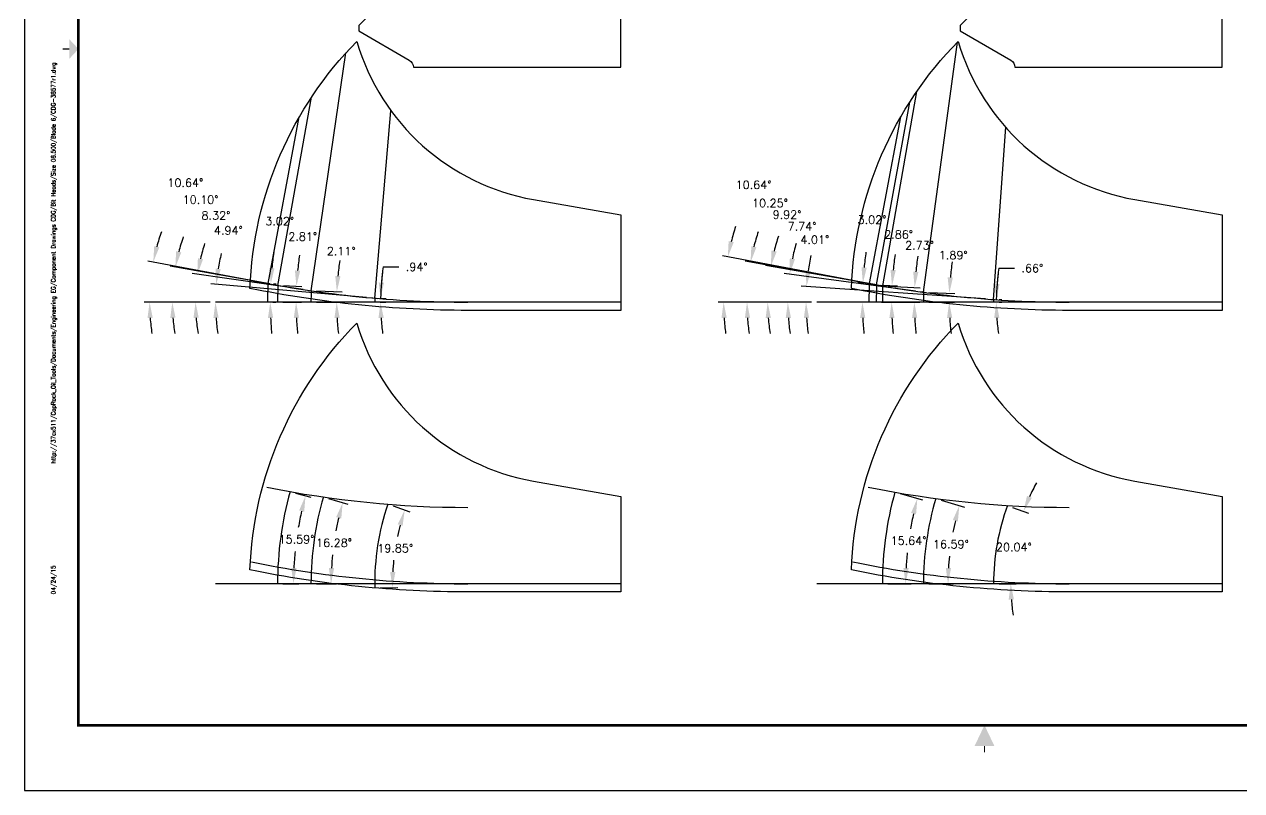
# Model space of a CAD drawing. Extents: x -22 to 22, y -21.4 to 26.8.
# Drawn here: x -22 to -8.05, y 0 to 8.78 of the extents above; entities that cross this region are included whole.
import ezdxf
from ezdxf.enums import TextEntityAlignment as Align

# ---------------------------------------------------------------- set-up
doc = ezdxf.new("R2010")
doc.units = 0
doc.header["$MEASUREMENT"] = 0
doc.header["$PDMODE"] = 3
doc.linetypes.add('CENTER2', pattern=[1.125, 0.75, -0.125, 0.125, -0.125])
doc.layers.get('0').update_dxf_attribs({"linetype": 'CONTINUOUS'})
doc.layers.get('Defpoints').update_dxf_attribs({"color": 10, "linetype": 'CONTINUOUS'})
for name, color, linetype in [('CLine', 5, 'CENTER2'), ('Dims', 4, 'CONTINUOUS'), ('Title Block', 7, 'CONTINUOUS')]:
    doc.layers.add(name, color=color, linetype=linetype)
doc.styles.add('RomanS', font='romans')
doc.dimstyles.get("Standard").update_dxf_attribs({"dimtxt": 0.094, "dimasz": 0.18, "dimexe": 0.0625, "dimexo": 0.0625, "dimgap": 0.09, "dimtad": 0, "dimtih": 1, "dimtoh": 1, "dimdec": 4, "dimzin": 4, "dimdsep": 46, "dimtxsty": 'RomanS', "dimcen": 0.09, "dimazin": 1, "dimtfac": 1, "dimtdec": 4, "dimtofl": 0, "dimtmove": 0, "dimatfit": 1, "dimfxl": 1, "dimtolj": 1, "dimtzin": 0, "dimarcsym": 0})

# ---------------------------------------------------------------- blocks, each defined once
blk = doc.blocks.new('*D29')
at = {"layer": 'Defpoints', "color": 0, "transparency": 16777216}
for p in [(-17.987, 5.598), (-17.986, 5.644), (-17.919, 5.613), (-15.168, 5.598)]:
    blk.add_point(p, dxfattribs=at)
at = {"layer": 'Dims', "color": 0, "lineweight": -2, "transparency": 16777216}
for p, q in [((-17.889, 6.002), (-17.709, 6.002)), ((-17.924, 5.643), (-17.856, 5.642)), ((-17.924, 5.598), (-17.857, 5.598))]:
    blk.add_line(p, q, dxfattribs=at)
for start, end in [(171.561, 179.0636), (171.565, 175.3143), (183.7493, 187.4986)]:
    blk.add_arc((-15.168, 5.598), 2.751, start, end, dxfattribs=at)
at = {"layer": 'Dims', "color": 0, "transparency": 16777216}
for points in [[(-17.88, 5.822), (-17.94, 5.824), (-17.919, 5.643)], [(-17.943, 5.417), (-17.883, 5.419), (-17.919, 5.598)]]:
    blk.add_solid(points, dxfattribs=at)
at = {"layer": 'Dims', "color": 0, "transparency": 16777216, "insert": (-17.505, 6.002), "char_height": 0.094, "attachment_point": 5, "style": 'RomanS'}
blk.add_mtext('\\A1;.94°', dxfattribs=at)
blk = doc.blocks.new('*D30')
at = {"layer": 'Defpoints', "color": 0, "transparency": 16777216}
for p in [(-19.81, 5.666), (-19.81, 5.598), (-18.017, 5.647), (-17.955, 5.642), (-16.918, 5.598)]:
    blk.add_point(p, dxfattribs=at)
at = {"layer": 'Dims', "color": 0, "lineweight": -2, "transparency": 16777216}
for p, q in [((-18.08, 5.652), (-19.865, 5.807)), ((-19.872, 5.598), (-19.874, 5.598))]:
    blk.add_line(p, q, dxfattribs=at)
for start, end in [(166.3125, 170.6869), (184.3744, 188.7489)]:
    blk.add_arc((-17.453, 5.598), 2.358, start, end, dxfattribs=at)
at = {"layer": 'Dims', "color": 0, "transparency": 16777216}
for points in [[(-19.75, 5.976), (-19.81, 5.984), (-19.803, 5.801)], [(-19.834, 5.417), (-19.774, 5.42), (-19.811, 5.598)]]:
    blk.add_solid(points, dxfattribs=at)
at = {"layer": 'Dims', "color": 0, "transparency": 16777216, "insert": (-19.663, 6.421), "char_height": 0.094, "attachment_point": 5, "style": 'RomanS'}
blk.add_mtext('\\A1;4.94°', dxfattribs=at)
blk = doc.blocks.new('*D35')
at = {"layer": 'Defpoints', "color": 0, "transparency": 16777216}
for p in [(-20.301, 5.733), (-19.124, 5.796), (-19.065, 5.785), (-19.81, 5.598), (-16.918, 5.598)]:
    blk.add_point(p, dxfattribs=at)
at = {"layer": 'Dims', "color": 0, "lineweight": -2, "transparency": 16777216}
for p, q in [((-19.186, 5.807), (-20.331, 6.011)), ((-19.872, 5.598), (-20.368, 5.598))]:
    blk.add_line(p, q, dxfattribs=at)
for start, end in [(160.8889, 165.3927), (184.5038, 189.0076)]:
    blk.add_arc((-18.015, 5.598), 2.29, start, end, dxfattribs=at)
at = {"layer": 'Dims', "color": 0, "transparency": 16777216}
for points in [[(-20.202, 6.169), (-20.261, 6.182), (-20.27, 6)], [(-20.328, 5.417), (-20.268, 5.42), (-20.305, 5.598)]]:
    blk.add_solid(points, dxfattribs=at)
at = {"layer": 'Dims', "color": 0, "transparency": 16777216, "insert": (-19.981, 6.773), "char_height": 0.094, "attachment_point": 5, "style": 'RomanS'}
blk.add_mtext('\\A1;10.10°', dxfattribs=at)
blk = doc.blocks.new('*D36')
at = {"layer": 'Defpoints', "color": 0, "transparency": 16777216}
for p in [(-19.094, 5.791), (-19.099, 5.598), (-18.887, 5.659), (-15.168, 5.598)]:
    blk.add_point(p, dxfattribs=at)
at = {"layer": 'Dims', "color": 0, "lineweight": -2, "transparency": 16777216}
for p, q in [((-19.032, 5.788), (-18.821, 5.777)), ((-19.037, 5.598), (-18.825, 5.598))]:
    blk.add_line(p, q, dxfattribs=at)
for start, end in [(171.6486, 174.4217), (182.7731, 185.5462)]:
    blk.add_arc((-15.168, 5.598), 3.719, start, end, dxfattribs=at)
at = {"layer": 'Dims', "color": 0, "transparency": 16777216}
for points in [[(-18.84, 5.958), (-18.9, 5.962), (-18.883, 5.78)], [(-18.913, 5.418), (-18.853, 5.419), (-18.887, 5.598)]]:
    blk.add_solid(points, dxfattribs=at)
at = {"layer": 'Dims', "color": 0, "transparency": 16777216, "insert": (-18.811, 6.35), "char_height": 0.094, "attachment_point": 5, "style": 'RomanS'}
blk.add_mtext('\\A1;2.81°', dxfattribs=at)
blk = doc.blocks.new('*D37')
at = {"layer": 'Defpoints', "color": 0, "transparency": 16777216}
for p in [(-20.561, 5.752), (-19.238, 5.817), (-19.179, 5.806), (-19.81, 5.598), (-16.918, 5.598)]:
    blk.add_point(p, dxfattribs=at)
at = {"layer": 'Dims', "color": 0, "lineweight": -2, "transparency": 16777216}
for p, q in [((-19.299, 5.829), (-20.584, 6.07)), ((-19.872, 5.598), (-20.628, 5.598))]:
    blk.add_line(p, q, dxfattribs=at)
for start, end in [(161.0829, 165.2221), (184.1392, 188.2784)]:
    blk.add_arc((-18.073, 5.598), 2.492, start, end, dxfattribs=at)
at = {"layer": 'Dims', "color": 0, "transparency": 16777216}
for points in [[(-20.454, 6.227), (-20.512, 6.241), (-20.523, 6.058)], [(-20.589, 5.417), (-20.529, 5.419), (-20.565, 5.598)]]:
    blk.add_solid(points, dxfattribs=at)
at = {"layer": 'Dims', "color": 0, "transparency": 16777216, "insert": (-20.156, 6.967), "char_height": 0.094, "attachment_point": 5, "style": 'RomanS'}
blk.add_mtext('\\A1;10.64°', dxfattribs=at)
blk = doc.blocks.new('*D38')
at = {"layer": 'Defpoints', "color": 0, "transparency": 16777216}
for p in [(-19.208, 5.811), (-19.214, 5.598), (-19.182, 5.669), (-15.168, 5.598)]:
    blk.add_point(p, dxfattribs=at)
at = {"layer": 'Dims', "color": 0, "lineweight": -2, "transparency": 16777216}
for p, q in [((-19.146, 5.808), (-19.115, 5.807)), ((-19.152, 5.598), (-19.12, 5.598))]:
    blk.add_line(p, q, dxfattribs=at)
for start, end in [(171.8408, 174.4097), (182.569, 185.138)]:
    blk.add_arc((-15.168, 5.598), 4.015, start, end, dxfattribs=at)
at = {"layer": 'Dims', "color": 0, "transparency": 16777216}
for points in [[(-19.134, 5.987), (-19.194, 5.992), (-19.177, 5.81)], [(-19.209, 5.418), (-19.149, 5.419), (-19.183, 5.598)]]:
    blk.add_solid(points, dxfattribs=at)
at = {"layer": 'Dims', "color": 0, "transparency": 16777216, "insert": (-19.074, 6.527), "char_height": 0.094, "attachment_point": 5, "style": 'RomanS'}
blk.add_mtext('\\A1;3.02°', dxfattribs=at)
blk = doc.blocks.new('*D40')
at = {"layer": 'Defpoints', "color": 0, "transparency": 16777216}
for p in [(-18.744, 5.733), (-18.684, 5.725), (-20.037, 5.706), (-19.81, 5.598), (-16.918, 5.598)]:
    blk.add_point(p, dxfattribs=at)
at = {"layer": 'Dims', "color": 0, "lineweight": -2, "transparency": 16777216}
for p, q in [((-18.805, 5.742), (-20.078, 5.928)), ((-19.872, 5.598), (-20.102, 5.598))]:
    blk.add_line(p, q, dxfattribs=at)
for start, end in [(162.3768, 167.0269), (184.65, 189.3001)]:
    blk.add_arc((-17.821, 5.598), 2.218, start, end, dxfattribs=at)
at = {"layer": 'Dims', "color": 0, "transparency": 16777216}
for points in [[(-19.953, 6.091), (-20.012, 6.102), (-20.016, 5.919)], [(-20.062, 5.417), (-20.002, 5.42), (-20.039, 5.598)]]:
    blk.add_solid(points, dxfattribs=at)
at = {"layer": 'Dims', "color": 0, "transparency": 16777216, "insert": (-19.805, 6.591), "char_height": 0.094, "attachment_point": 5, "style": 'RomanS'}
blk.add_mtext('\\A1;8.32°', dxfattribs=at)
blk = doc.blocks.new('*D41')
at = {"layer": 'Defpoints', "color": 0, "transparency": 16777216}
for p in [(-18.714, 5.729), (-18.716, 5.598), (-18.422, 5.638), (-15.168, 5.598)]:
    blk.add_point(p, dxfattribs=at)
at = {"layer": 'Dims', "color": 0, "lineweight": -2, "transparency": 16777216}
for p, q in [((-18.651, 5.727), (-18.357, 5.716)), ((-18.654, 5.598), (-18.36, 5.598))]:
    blk.add_line(p, q, dxfattribs=at)
for start, end in [(171.5499, 174.7197), (183.1698, 186.3397)]:
    blk.add_arc((-15.168, 5.598), 3.254, start, end, dxfattribs=at)
at = {"layer": 'Dims', "color": 0, "transparency": 16777216}
for points in [[(-18.378, 5.896), (-18.438, 5.9), (-18.42, 5.718)], [(-18.447, 5.417), (-18.387, 5.419), (-18.422, 5.598)]]:
    blk.add_solid(points, dxfattribs=at)
at = {"layer": 'Dims', "color": 0, "transparency": 16777216, "insert": (-18.369, 6.183), "char_height": 0.094, "attachment_point": 5, "style": 'RomanS'}
blk.add_mtext('\\A1;2.11°', dxfattribs=at)
blk = doc.blocks.new('*D48')
at = {"layer": 'Defpoints', "color": 0, "transparency": 16777216}
for p in [(-10.896, 5.629), (-10.896, 5.598), (-10.865, 5.608), (-8.278, 5.598)]:
    blk.add_point(p, dxfattribs=at)
at = {"layer": 'Dims', "color": 0, "lineweight": -2, "transparency": 16777216}
for p, q in [((-10.836, 5.987), (-10.656, 5.987)), ((-10.833, 5.628), (-10.803, 5.628)), ((-10.833, 5.598), (-10.803, 5.598))]:
    blk.add_line(p, q, dxfattribs=at)
for start, end in [(171.3566, 179.3352), (171.3614, 175.3483), (183.9869, 187.9738)]:
    blk.add_arc((-8.278, 5.598), 2.587, start, end, dxfattribs=at)
at = {"layer": 'Dims', "color": 0, "transparency": 16777216}
for points in [[(-10.827, 5.807), (-10.887, 5.809), (-10.865, 5.628)], [(-10.889, 5.417), (-10.829, 5.419), (-10.865, 5.598)]]:
    blk.add_solid(points, dxfattribs=at)
at = {"layer": 'Dims', "color": 0, "transparency": 16777216, "insert": (-10.452, 5.987), "char_height": 0.094, "attachment_point": 5, "style": 'RomanS'}
blk.add_mtext('\\A1;.66°', dxfattribs=at)
blk = doc.blocks.new('*D49')
at = {"layer": 'Defpoints', "color": 0, "transparency": 16777216}
for p in [(-11.7, 5.598), (-11.698, 5.711), (-11.404, 5.633), (-8.278, 5.598)]:
    blk.add_point(p, dxfattribs=at)
at = {"layer": 'Dims', "color": 0, "lineweight": -2, "transparency": 16777216}
for p, q in [((-11.637, 5.598), (-11.342, 5.598)), ((-11.636, 5.709), (-11.34, 5.699))]:
    blk.add_line(p, q, dxfattribs=at)
for start, end in [(171.5107, 174.8099), (183.2992, 186.5984)]:
    blk.add_arc((-8.278, 5.598), 3.126, start, end, dxfattribs=at)
at = {"layer": 'Dims', "color": 0, "transparency": 16777216}
for points in [[(-11.362, 5.879), (-11.422, 5.883), (-11.403, 5.701)], [(-11.429, 5.417), (-11.369, 5.419), (-11.405, 5.598)]]:
    blk.add_solid(points, dxfattribs=at)
at = {"layer": 'Dims', "color": 0, "transparency": 16777216, "insert": (-11.358, 6.137), "char_height": 0.094, "attachment_point": 5, "style": 'RomanS'}
blk.add_mtext('\\A1;1.89°', dxfattribs=at)
blk = doc.blocks.new('*D50')
at = {"layer": 'Defpoints', "color": 0, "transparency": 16777216}
for p in [(-12.166, 5.784), (-12.17, 5.598), (-11.804, 5.654), (-8.278, 5.598)]:
    blk.add_point(p, dxfattribs=at)
at = {"layer": 'Dims', "color": 0, "lineweight": -2, "transparency": 16777216}
for p, q in [((-12.103, 5.781), (-11.738, 5.763)), ((-12.108, 5.598), (-11.742, 5.598))]:
    blk.add_line(p, q, dxfattribs=at)
for start, end in [(171.417, 174.3422), (182.9252, 185.8503)]:
    blk.add_arc((-8.278, 5.598), 3.526, start, end, dxfattribs=at)
at = {"layer": 'Dims', "color": 0, "transparency": 16777216}
for points in [[(-11.757, 5.944), (-11.817, 5.948), (-11.8, 5.766)], [(-11.83, 5.418), (-11.77, 5.419), (-11.804, 5.598)]]:
    blk.add_solid(points, dxfattribs=at)
at = {"layer": 'Dims', "color": 0, "transparency": 16777216, "insert": (-11.744, 6.249), "char_height": 0.094, "attachment_point": 5, "style": 'RomanS'}
blk.add_mtext('\\A1;2.73°', dxfattribs=at)
blk = doc.blocks.new('*D51')
at = {"layer": 'Defpoints', "color": 0, "transparency": 16777216}
for p in [(-13.045, 5.658), (-12.92, 5.598), (-10.926, 5.631), (-10.866, 5.627), (-10.028, 5.598)]:
    blk.add_point(p, dxfattribs=at)
at = {"layer": 'Dims', "color": 0, "lineweight": -2, "transparency": 16777216}
for p, q in [((-10.988, 5.635), (-13.101, 5.783)), ((-12.982, 5.598), (-13.108, 5.598))]:
    blk.add_line(p, q, dxfattribs=at)
for start, end in [(168.003, 171.9965), (183.9936, 187.9872)]:
    blk.add_arc((-10.462, 5.598), 2.583, start, end, dxfattribs=at)
at = {"layer": 'Dims', "color": 0, "transparency": 16777216}
for points in [[(-12.99, 5.955), (-13.05, 5.961), (-13.039, 5.779)], [(-13.069, 5.417), (-13.009, 5.419), (-13.045, 5.598)]]:
    blk.add_solid(points, dxfattribs=at)
at = {"layer": 'Dims', "color": 0, "transparency": 16777216, "insert": (-12.944, 6.314), "char_height": 0.094, "attachment_point": 5, "style": 'RomanS'}
blk.add_mtext('\\A1;4.01°', dxfattribs=at)
blk = doc.blocks.new('*D52')
at = {"layer": 'Defpoints', "color": 0, "transparency": 16777216}
for p in [(-13.251, 5.706), (-12.92, 5.598), (-11.728, 5.715), (-11.668, 5.707), (-10.028, 5.598)]:
    blk.add_point(p, dxfattribs=at)
at = {"layer": 'Dims', "color": 0, "lineweight": -2, "transparency": 16777216}
for p, q in [((-11.79, 5.724), (-13.294, 5.928)), ((-12.982, 5.598), (-13.316, 5.598))]:
    blk.add_line(p, q, dxfattribs=at)
for start, end in [(163.6191, 167.9415), (184.3225, 188.645)]:
    blk.add_arc((-10.867, 5.598), 2.387, start, end, dxfattribs=at)
at = {"layer": 'Dims', "color": 0, "transparency": 16777216}
for points in [[(-13.171, 6.092), (-13.23, 6.102), (-13.232, 5.919)], [(-13.277, 5.417), (-13.217, 5.419), (-13.253, 5.598)]]:
    blk.add_solid(points, dxfattribs=at)
at = {"layer": 'Dims', "color": 0, "transparency": 16777216, "insert": (-13.09, 6.467), "char_height": 0.094, "attachment_point": 5, "style": 'RomanS'}
blk.add_mtext('\\A1;7.74°', dxfattribs=at)
blk = doc.blocks.new('*D53')
at = {"layer": 'Defpoints', "color": 0, "transparency": 16777216}
for p in [(-13.48, 5.735), (-12.195, 5.789), (-12.136, 5.779), (-12.92, 5.598), (-10.028, 5.598)]:
    blk.add_point(p, dxfattribs=at)
at = {"layer": 'Dims', "color": 0, "lineweight": -2, "transparency": 16777216}
for p, q in [((-12.257, 5.8), (-13.51, 6.019)), ((-12.982, 5.598), (-13.546, 5.598))]:
    blk.add_line(p, q, dxfattribs=at)
for start, end in [(161.4045, 165.7412), (184.3367, 188.6733)]:
    blk.add_arc((-11.105, 5.598), 2.379, start, end, dxfattribs=at)
at = {"layer": 'Dims', "color": 0, "transparency": 16777216}
for points in [[(-13.381, 6.178), (-13.44, 6.19), (-13.448, 6.008)], [(-13.507, 5.417), (-13.447, 5.419), (-13.484, 5.598)]]:
    blk.add_solid(points, dxfattribs=at)
at = {"layer": 'Dims', "color": 0, "transparency": 16777216, "insert": (-13.262, 6.601), "char_height": 0.094, "attachment_point": 5, "style": 'RomanS'}
blk.add_mtext('\\A1;9.92°', dxfattribs=at)
blk = doc.blocks.new('*D102')
at = {"layer": 'Defpoints', "color": 0, "transparency": 16777216}
for p in [(-13.717, 5.752), (-12.265, 5.801), (-12.206, 5.791), (-12.92, 5.598), (-10.028, 5.598)]:
    blk.add_point(p, dxfattribs=at)
at = {"layer": 'Dims', "color": 0, "lineweight": -2, "transparency": 16777216}
for p, q in [((-12.326, 5.813), (-13.742, 6.069)), ((-12.982, 5.598), (-13.784, 5.598))]:
    blk.add_line(p, q, dxfattribs=at)
for start, end in [(161.7582, 165.755), (183.9969, 187.9937)]:
    blk.add_arc((-11.141, 5.598), 2.581, start, end, dxfattribs=at)
at = {"layer": 'Dims', "color": 0, "transparency": 16777216}
for points in [[(-13.613, 6.227), (-13.671, 6.24), (-13.68, 6.057)], [(-13.745, 5.417), (-13.685, 5.419), (-13.721, 5.598)]]:
    blk.add_solid(points, dxfattribs=at)
at = {"layer": 'Dims', "color": 0, "transparency": 16777216, "insert": (-13.458, 6.734), "char_height": 0.094, "attachment_point": 5, "style": 'RomanS'}
blk.add_mtext('\\A1;10.25°', dxfattribs=at)
blk = doc.blocks.new('*D103')
at = {"layer": 'Defpoints', "color": 0, "transparency": 16777216}
for p in [(-12.235, 5.796), (-12.24, 5.598), (-12.064, 5.661), (-8.278, 5.598)]:
    blk.add_point(p, dxfattribs=at)
at = {"layer": 'Dims', "color": 0, "lineweight": -2, "transparency": 16777216}
for p, q in [((-12.173, 5.793), (-11.997, 5.784)), ((-12.178, 5.598), (-12.002, 5.598))]:
    blk.add_line(p, q, dxfattribs=at)
for start, end in [(171.6884, 174.4126), (182.7241, 185.4483)]:
    blk.add_arc((-8.278, 5.598), 3.786, start, end, dxfattribs=at)
at = {"layer": 'Dims', "color": 0, "transparency": 16777216}
for points in [[(-12.016, 5.965), (-12.076, 5.969), (-12.06, 5.787)], [(-12.09, 5.418), (-12.03, 5.419), (-12.064, 5.598)]]:
    blk.add_solid(points, dxfattribs=at)
at = {"layer": 'Dims', "color": 0, "transparency": 16777216, "insert": (-11.984, 6.374), "char_height": 0.094, "attachment_point": 5, "style": 'RomanS'}
blk.add_mtext('\\A1;2.86°', dxfattribs=at)
blk = doc.blocks.new('*D106')
at = {"layer": 'Defpoints', "color": 0, "transparency": 16777216}
for p in [(-12.319, 5.811), (-12.398, 5.671), (-12.324, 5.598), (-8.278, 5.598)]:
    blk.add_point(p, dxfattribs=at)
at = {"layer": 'Dims', "color": 0, "lineweight": -2, "transparency": 16777216}
for p, q in [((-12.381, 5.815), (-12.455, 5.819)), ((-12.387, 5.598), (-12.461, 5.598))]:
    blk.add_line(p, q, dxfattribs=at)
for start, end in [(171.9724, 174.4756), (182.5032, 185.0063)]:
    blk.add_arc((-8.278, 5.598), 4.12, start, end, dxfattribs=at)
at = {"layer": 'Dims', "color": 0, "transparency": 16777216}
for points in [[(-12.349, 5.993), (-12.409, 5.997), (-12.393, 5.815)], [(-12.425, 5.418), (-12.365, 5.419), (-12.399, 5.598)]]:
    blk.add_solid(points, dxfattribs=at)
at = {"layer": 'Dims', "color": 0, "transparency": 16777216, "insert": (-12.289, 6.543), "char_height": 0.094, "attachment_point": 5, "style": 'RomanS'}
blk.add_mtext('\\A1;3.02°', dxfattribs=at)
blk = doc.blocks.new('*D107')
at = {"layer": 'Defpoints', "color": 0, "transparency": 16777216}
for p in [(-13.984, 5.772), (-12.348, 5.817), (-12.289, 5.806), (-12.92, 5.598), (-10.028, 5.598)]:
    blk.add_point(p, dxfattribs=at)
at = {"layer": 'Dims', "color": 0, "lineweight": -2, "transparency": 16777216}
for p, q in [((-12.409, 5.829), (-14.002, 6.128)), ((-12.982, 5.598), (-14.052, 5.598))]:
    blk.add_line(p, q, dxfattribs=at)
for start, end in [(162.009, 165.6852), (183.6762, 187.3523)]:
    blk.add_arc((-11.183, 5.598), 2.806, start, end, dxfattribs=at)
at = {"layer": 'Dims', "color": 0, "transparency": 16777216}
for points in [[(-13.873, 6.286), (-13.931, 6.298), (-13.941, 6.116)], [(-14.013, 5.417), (-13.953, 5.419), (-13.989, 5.598)]]:
    blk.add_solid(points, dxfattribs=at)
at = {"layer": 'Dims', "color": 0, "transparency": 16777216, "insert": (-13.646, 6.943), "char_height": 0.094, "attachment_point": 5, "style": 'RomanS'}
blk.add_mtext('\\A1;10.64°', dxfattribs=at)
blk = doc.blocks.new('*D126')
at = {"layer": 'Defpoints', "color": 0, "transparency": 16777216}
for p in [(-17.835, 3.283), (-17.723, 2.926), (-15.168, 2.371), (-17.986, 2.323)]:
    blk.add_point(p, dxfattribs=at)
at = {"layer": 'Dims', "color": 0, "lineweight": -2, "transparency": 16777216}
for p, q in [((-17.776, 3.263), (-17.583, 3.197)), ((-17.924, 2.324), (-17.72, 2.328))]:
    blk.add_line(p, q, dxfattribs=at)
for start, end in [(165.0756, 168.0003), (174.0814, 177.0316)]:
    blk.add_arc((-15.168, 2.371), 2.615, start, end, dxfattribs=at)
at = {"layer": 'Dims', "color": 0, "transparency": 16777216}
for points in [[(-17.723, 3.053), (-17.666, 3.036), (-17.642, 3.217)], [(-17.749, 2.506), (-17.809, 2.507), (-17.782, 2.327)]]:
    blk.add_solid(points, dxfattribs=at)
at = {"layer": 'Dims', "color": 0, "transparency": 16777216, "insert": (-17.751, 2.778), "char_height": 0.094, "attachment_point": 5, "style": 'RomanS'}
blk.add_mtext('\\A1;19.85°', dxfattribs=at)
blk = doc.blocks.new('*D127')
at = {"layer": 'Defpoints', "color": 0, "transparency": 16777216}
for p in [(-18.574, 3.366), (-18.426, 2.996), (-18.716, 2.371), (-15.168, 2.371)]:
    blk.add_point(p, dxfattribs=at)
at = {"layer": 'Dims', "color": 0, "lineweight": -2, "transparency": 16777216}
for p, q in [((-18.514, 3.348), (-18.293, 3.284)), ((-18.654, 2.371), (-18.423, 2.371))]:
    blk.add_line(p, q, dxfattribs=at)
for start, end in [(166.8317, 169.4634), (174.245, 176.891)]:
    blk.add_arc((-15.168, 2.371), 3.318, start, end, dxfattribs=at)
at = {"layer": 'Dims', "color": 0, "transparency": 16777216}
for points in [[(-18.427, 3.135), (-18.369, 3.119), (-18.353, 3.301)], [(-18.451, 2.55), (-18.511, 2.552), (-18.486, 2.371)]]:
    blk.add_solid(points, dxfattribs=at)
at = {"layer": 'Dims', "color": 0, "transparency": 16777216, "insert": (-18.452, 2.841), "char_height": 0.094, "attachment_point": 5, "style": 'RomanS'}
blk.add_mtext('\\A1;16.28°', dxfattribs=at)
blk = doc.blocks.new('*D128')
at = {"layer": 'Defpoints', "color": 0, "transparency": 16777216}
for p in [(-18.955, 3.427), (-18.855, 3.047), (-19.099, 2.371), (-15.168, 2.371)]:
    blk.add_point(p, dxfattribs=at)
at = {"layer": 'Dims', "color": 0, "lineweight": -2, "transparency": 16777216}
for p, q in [((-18.894, 3.411), (-18.719, 3.362)), ((-19.037, 2.371), (-18.854, 2.371))]:
    blk.add_line(p, q, dxfattribs=at)
for start, end in [(167.165, 170.0874), (174.3154, 177.2485)]:
    blk.add_arc((-15.168, 2.371), 3.749, start, end, dxfattribs=at)
at = {"layer": 'Dims', "color": 0, "transparency": 16777216}
for points in [[(-18.852, 3.211), (-18.794, 3.197), (-18.779, 3.378)], [(-18.882, 2.55), (-18.942, 2.552), (-18.917, 2.371)]]:
    blk.add_solid(points, dxfattribs=at)
at = {"layer": 'Dims', "color": 0, "transparency": 16777216, "insert": (-18.882, 2.88), "char_height": 0.094, "attachment_point": 5, "style": 'RomanS'}
blk.add_mtext('\\A1;15.59°', dxfattribs=at)
blk = doc.blocks.new('*D129')
at = {"layer": 'Defpoints', "color": 0, "transparency": 16777216}
for p in [(-10.737, 3.268), (-10.634, 2.931), (-10.896, 2.371), (-8.278, 2.371)]:
    blk.add_point(p, dxfattribs=at)
at = {"layer": 'Dims', "color": 0, "lineweight": -2, "transparency": 16777216}
for p, q in [((-10.679, 3.247), (-10.494, 3.179)), ((-10.833, 2.371), (-10.637, 2.371))]:
    blk.add_line(p, q, dxfattribs=at)
for start, end in [(151.444, 155.7043), (184.2603, 188.5206)]:
    blk.add_arc((-8.278, 2.371), 2.421, start, end, dxfattribs=at)
at = {"layer": 'Dims', "color": 0, "transparency": 16777216}
for points in [[(-10.457, 3.356), (-10.513, 3.379), (-10.553, 3.201)], [(-10.723, 2.19), (-10.663, 2.192), (-10.699, 2.371)]]:
    blk.add_solid(points, dxfattribs=at)
at = {"layer": 'Dims', "color": 0, "transparency": 16777216, "insert": (-10.663, 2.792), "char_height": 0.094, "attachment_point": 5, "style": 'RomanS'}
blk.add_mtext('\\A1;20.04°', dxfattribs=at)
blk = doc.blocks.new('*D130')
at = {"layer": 'Defpoints', "color": 0, "transparency": 16777216}
for p in [(-11.558, 3.348), (-11.36, 2.974), (-11.7, 2.371), (-8.278, 2.371)]:
    blk.add_point(p, dxfattribs=at)
at = {"layer": 'Dims', "color": 0, "lineweight": -2, "transparency": 16777216}
for p, q in [((-11.498, 3.33), (-11.228, 3.25)), ((-11.637, 2.371), (-11.356, 2.371))]:
    blk.add_line(p, q, dxfattribs=at)
for start, end in [(166.6971, 169.171), (174.2251, 176.7152)]:
    blk.add_arc((-8.278, 2.371), 3.14, start, end, dxfattribs=at)
at = {"layer": 'Dims', "color": 0, "transparency": 16777216}
for points in [[(-11.363, 3.102), (-11.305, 3.086), (-11.288, 3.268)], [(-11.383, 2.55), (-11.443, 2.552), (-11.418, 2.371)]]:
    blk.add_solid(points, dxfattribs=at)
at = {"layer": 'Dims', "color": 0, "transparency": 16777216, "insert": (-11.385, 2.824), "char_height": 0.094, "attachment_point": 5, "style": 'RomanS'}
blk.add_mtext('\\A1;16.59°', dxfattribs=at)
blk = doc.blocks.new('*D131')
at = {"layer": 'Defpoints', "color": 0, "transparency": 16777216}
for p in [(-12.026, 3.421), (-11.843, 3.027), (-12.17, 2.371), (-8.278, 2.371)]:
    blk.add_point(p, dxfattribs=at)
at = {"layer": 'Dims', "color": 0, "lineweight": -2, "transparency": 16777216}
for p, q in [((-11.966, 3.404), (-11.709, 3.332)), ((-12.108, 2.371), (-11.841, 2.371))]:
    blk.add_line(p, q, dxfattribs=at)
for start, end in [(167.2034, 169.9871), (174.3596, 177.1547)]:
    blk.add_arc((-8.278, 2.371), 3.625, start, end, dxfattribs=at)
at = {"layer": 'Dims', "color": 0, "transparency": 16777216}
for points in [[(-11.842, 3.182), (-11.784, 3.167), (-11.769, 3.349)], [(-11.869, 2.55), (-11.929, 2.552), (-11.903, 2.371)]]:
    blk.add_solid(points, dxfattribs=at)
at = {"layer": 'Dims', "color": 0, "transparency": 16777216, "insert": (-11.87, 2.865), "char_height": 0.094, "attachment_point": 5, "style": 'RomanS'}
blk.add_mtext('\\A1;15.64°', dxfattribs=at)
blk = doc.blocks.new('COT_cblock')
at = {"layer": 'Defpoints'}
blk.add_point((0.188, 0.188), dxfattribs=at)
at = {"layer": 'Title Block', "color": 8}
blk.add_lwpolyline([(0, 0), (22, 0), (22, 17), (0, 17)], close=True, dxfattribs=at)
at = {"layer": 'Title Block', "const_width": 0.03}
blk.add_lwpolyline([(21.38, 16.25), (0.62, 16.25), (0.62, 0.75), (21.38, 0.75)], close=True, dxfattribs=at)
at = {"layer": 'Title Block', "const_width": 0.015}
for points in [[(0.44, 8.5), (0.515, 8.5)], [(11, 0.438), (11, 0.513)]]:
    blk.add_lwpolyline(points, dxfattribs=at)
at = {"layer": 'Title Block'}
for points in [[(0.515, 8.387), (0.515, 8.612), (0.62, 8.5)], [(10.887, 0.513), (11.113, 0.513), (11, 0.75)]]:
    blk.add_solid(points, dxfattribs=at)
at = {"layer": 'Title Block', "color": 1, "style": 'RomanS', "flags": 8}
for tag, p in [('FNAME', (0.37, 3.75)), ('REVDATE', (0.37, 2.25)), ('USER', (0.37, 0.75))]:
    blk.add_attdef(tag, text='', height=0.047, rotation=90, dxfattribs=at).set_placement(p, align=Align.BOTTOM_LEFT)
at = {"layer": 'Title Block', "color": 3, "style": 'RomanS', "flags": 8}
for tag, height, p in [('DRAWN', 0.11, (16.95, 1.984)), ('TITL1', 0.125, (19.587, 1.684)), ('TITL2', 0.094, (19.587, 1.514)), ('TITL3', 0.094, (19.587, 1.374))]:
    blk.add_attdef(tag, text='', height=height, dxfattribs=at).set_placement(p, align=Align.MIDDLE_CENTER)
for tag, p in [('DDATE', (16.606, 1.672)), ('CHECK', (16.606, 1.406)), ('MATRL', (16.606, 1.149)), ('PDATE', (16.606, 0.883)), ('SCALE', (18.146, 0.855)), ('SHEET', (20.255, 0.855))]:
    blk.add_attdef(tag, text='', height=0.094, dxfattribs=at).set_placement(p, align=Align.MIDDLE_LEFT)
for tag, p in [('FSCM#', (18.587, 1.121)), ('DWG#', (20.06, 1.121)), ('REV#', (21.22, 1.121))]:
    blk.add_attdef(tag, text='', height=0.094, dxfattribs=at).set_placement(p, align=Align.TOP_CENTER)

msp = doc.modelspace()

# ---------------------------------------------------------------- linework, layer by layer
for p, q in [((-12.34801, 5.81702), (-12.28904, 5.80595)), ((-12.20583, 5.79082), (-12.26487, 5.80149)), ((-12.1363, 5.77863), (-12.19541, 5.78896)), ((-11.66841, 5.70711), (-11.72786, 5.71518)), ((-10.92562, 5.6307), (-10.86577, 5.62651))]:
    msp.add_line(p, q)
at = {"color": 1}
for p, q in [((-16.91808, 5.59823), (-19.80982, 5.59823)), ((-15.16808, 5.59823), (-16.91808, 5.59823)), ((-10.02815, 5.59823), (-12.91989, 5.59823)), ((-10.02815, 5.59823), (-12.91989, 5.59823)), ((-8.27815, 5.59823), (-10.02815, 5.59823)), ((-8.27815, 5.59823), (-10.02815, 5.59823)), ((-16.91808, 2.37124), (-19.80982, 2.37124)), ((-15.16808, 2.37124), (-16.91808, 2.37124)), ((-10.02815, 2.37124), (-12.91989, 2.37124)), ((-8.27815, 2.37124), (-10.02815, 2.37124))]:
    msp.add_line(p, q, dxfattribs=at)
for points in [[(-17.58996, 8.37317, -0.26794919), (-17.54308, 8.29198), (-17.45183, 8.29198), (-15.16808, 8.29198), (-15.16808, 14.00791), (-17.4361, 14.61562, 0.49314543), (-19.32433, 13.16673), (-19.38683, 12.38573), (-19.38683, 10.38573), (-18.05223, 9.05114, -0.19891237), (-18.04308, 9.02904), (-18.04308, 8.9074, -0.19891237), (-18.05223, 8.8853), (-18.16808, 8.76945), (-18.16808, 8.70695)], [(-10.70002, 8.37317, -0.26794919), (-10.65315, 8.29198), (-10.5619, 8.29198), (-8.27815, 8.29198), (-8.27815, 14.00791), (-10.54617, 14.61562, 0.49314543), (-12.4344, 13.16673), (-12.4969, 12.38573), (-12.4969, 10.38573), (-11.1623, 9.05114, -0.19891237), (-11.15315, 9.02904), (-11.15315, 8.9074, -0.19891237), (-11.1623, 8.8853), (-11.27815, 8.76945), (-11.27815, 8.70695)], [(-10.70002, 8.37317, -0.26794919), (-10.65315, 8.29198), (-10.5619, 8.29198), (-8.27815, 8.29198), (-8.27815, 14.00791), (-10.54617, 14.61562, 0.49314543), (-12.4344, 13.16673), (-12.4969, 12.38573), (-12.4969, 10.38573), (-11.1623, 9.05114, -0.19891237), (-11.15315, 9.02904), (-11.15315, 8.9074, -0.19891237), (-11.1623, 8.8853), (-11.27815, 8.76945), (-11.27815, 8.70695)]]:
    msp.add_lwpolyline(points, format="xyb", close=True)
at = {"flags": 128}
for points in [[(-15.16808, 5.50448), (-16.91808, 5.50448, -0.05032177), (-19.41514, 5.75643, -0.18775011), (-18.19069, 8.58593, 0.28525118), (-16.16766, 6.77449), (-15.16808, 6.59823), (-15.16808, 5.59823)], [(-8.27815, 5.50448), (-10.02815, 5.50448, -0.05032177), (-12.5252, 5.75643, -0.18775011), (-11.30075, 8.58593, 0.28525118), (-9.27773, 6.77449), (-8.27815, 6.59823), (-8.27815, 5.59823)], [(-8.27815, 5.50448), (-10.02815, 5.50448, -0.05032177), (-12.5252, 5.75643, -0.18775011), (-11.30075, 8.58593, 0.28525118), (-9.27773, 6.77449), (-8.27815, 6.59823), (-8.27815, 5.59823)], [(-15.16808, 2.27749), (-16.91808, 2.27749, -0.05032177), (-19.41514, 2.52944, -0.18775011), (-18.19069, 5.35894, 0.28525118), (-16.16766, 3.54749), (-15.16808, 3.37124), (-15.16808, 2.37124)], [(-8.27815, 2.27749), (-10.02815, 2.27749, -0.05032177), (-12.5252, 2.52944, -0.18775011), (-11.30075, 5.35894, 0.28525118), (-9.27773, 3.54749), (-8.27815, 3.37124), (-8.27815, 2.37124)]]:
    msp.add_lwpolyline(points, format="xyb", close=True, dxfattribs=at)
for centre, radius, start, end in [((-16.91808, 18.00448), 12.40625, 258.47682, 270), ((-10.02815, 18.00448), 12.40625, 258.47682, 270), ((-10.02815, 18.00448), 12.40625, 258.47682, 270), ((-8.27815, 5.59823), 4.046, 176.978728, 180), ((-8.27815, 5.59823), 3.96215, 177.136712, 180), ((-8.27815, 5.59823), 3.89214, 177.267333, 180), ((-8.27815, 5.59823), 3.42185, 178.109063, 180), ((-8.27815, 5.59823), 2.61773, 179.335246, 180), ((-15.16808, 2.37124), 3.9311, 164.413459, 180), ((-15.16808, 2.37124), 3.54827, 163.722658, 180), ((-8.27815, 2.37124), 3.89214, 164.358112, 180), ((-8.27815, 2.37124), 3.42185, 163.412297, 180), ((-15.16808, 2.37124), 2.81842, 161.130531, 180.976658), ((-8.27815, 2.37124), 2.61773, 159.964593, 180), ((-16.91808, 14.77749), 12.40625, 258.47682, 270), ((-10.02815, 14.77749), 12.40625, 258.47682, 270)]:
    msp.add_arc(centre, radius, start, end)
at = {"color": 1}
for centre in [(-16.91808, 14.77749), (-10.02815, 14.77749)]:
    msp.add_arc(centre, 11.53125, 258.47682, 270, dxfattribs=at)
at = {"layer": 'Dims'}
for p, q in [((-11.69813, 5.71114), (-11.3087, 8.57787)), ((-18.71395, 5.7289), (-18.31521, 8.45447)), ((-12.16586, 5.78379), (-11.77605, 8.01218)), ((-19.09447, 5.79062), (-18.71028, 7.94671)), ((-12.23535, 5.79615), (-11.8566, 7.89109)), ((-19.20846, 5.81148), (-18.84967, 7.72154)), ((-17.98613, 5.64429), (-17.80046, 7.79299)), ((-12.31852, 5.81148), (-11.95973, 7.72154)), ((-10.8957, 5.6286), (-10.75733, 7.60253)), ((-19.23794, 5.81702), (-19.17897, 5.80595)), ((-19.12401, 5.79589), (-19.06494, 5.78536)), ((-18.74363, 5.73324), (-18.68426, 5.72456)), ((-18.01726, 5.64698), (-17.95499, 5.6416))]:
    msp.add_line(p, q, dxfattribs=at)
for radius, start in [(4.046, 176.978728), (3.9311, 177.194791), (3.54827, 177.889558), (2.81842, 179.063618)]:
    msp.add_arc((-15.16808, 5.59823), radius, start, 180, dxfattribs=at)

# ---------------------------------------------------------------- block references
at = {"layer": 'CLine'}
ref = msp.add_blockref('COT_cblock', (-22, 0), dxfattribs=at)
ref.add_attrib('REVDATE', '04/24/15', dxfattribs={"layer": 'Title Block', "color": 1, "height": 0.047, "rotation": 90, "style": 'RomanS', "flags": 8}).set_placement((-21.63, 2.25), align=Align.BOTTOM_LEFT)
ref.add_attrib('FNAME', 'http://37cx511/CapRock_Oil_Tools/Documents/Engineering EG/Component Drawings CDG/Bit Heads/Size 08.500/Blade 6/CDG-38577r1.dwg', dxfattribs={"layer": 'Title Block', "color": 1, "height": 0.047, "rotation": 90, "style": 'RomanS', "flags": 8}).set_placement((-21.63, 3.75), align=Align.BOTTOM_LEFT)

# ---------------------------------------------------------------- dimensions: what is measured, and where the dimension line sits
at = {"layer": 'Dims'}
for base, line1, line2, picture, middle in [((-20.560568, 5.752381), ((-16.918081, 5.598233), (-19.809822, 5.598233)), ((-19.237942, 5.817023), (-19.178973, 5.805946)), '*D37', (-20.155895, 6.966862)), ((-13.983813, 5.77179), ((-10.028145, 5.598233), (-12.919886, 5.598233)), ((-12.348006, 5.817023), (-12.289037, 5.805946)), '*D107', (-13.646162, 6.942602)), ((-20.301301, 5.732789), ((-16.918081, 5.598233), (-19.809822, 5.598233)), ((-19.124005, 5.795886), (-19.064936, 5.78536)), '*D35', (-19.981344, 6.772502)), ((-13.71689, 5.752015), ((-10.028145, 5.598233), (-12.919886, 5.598233)), ((-12.205828, 5.790817), (-12.26487, 5.801492)), '*D102', (-13.458285, 6.733681)), ((-20.03665, 5.70561), ((-16.91808, 5.59823), (-19.80982, 5.59823)), ((-18.74363, 5.73324), (-18.68426, 5.72456)), '*D40', (-19.80482, 6.59081)), ((-13.479806, 5.735467), ((-10.028145, 5.598233), (-12.919886, 5.598233)), ((-12.136305, 5.778625), (-12.195407, 5.788964)), '*D53', (-13.262182, 6.600769)), ((-19.81032, 5.66598), ((-16.91808, 5.59823), (-19.80982, 5.59823)), ((-18.01726, 5.64698), (-17.95499, 5.6416)), '*D30', (-19.66321, 6.42072)), ((-13.251059, 5.705605), ((-10.028145, 5.598233), (-12.919886, 5.598233)), ((-11.668405, 5.707106), (-11.727859, 5.715182)), '*D52', (-13.089915, 6.466525)), ((-13.044729, 5.658485), ((-10.028145, 5.598233), (-12.919886, 5.598233)), ((-10.925625, 5.630701), (-10.865772, 5.626506)), '*D51', (-12.944204, 6.314257))]:
    dim = msp.add_angular_dim_2l(base=base, line1=line1, line2=line2, dimstyle='Standard', dxfattribs=at)
    dim.commit()
    dim.dimension.update_dxf_attribs({"geometry": picture, "text_midpoint": middle, "dimtype": 162})
for base, center, p1, p2, picture, middle in [((-19.18233, 5.6688), (-15.16808, 5.59823), (-19.20846, 5.81148), (-19.21408, 5.59823), '*D38', (-19.07409, 6.52678)), ((-12.39791, 5.67065), (-8.27815, 5.59823), (-12.31852, 5.81148), (-12.32415, 5.59823), '*D106', (-12.28868, 6.54338)), ((-12.06385, 5.6613), (-8.27815, 5.59823), (-12.23535, 5.79615), (-12.2403, 5.59823), '*D103', (-11.98401, 6.37422)), ((-18.88698, 5.65893), (-15.16808, 5.59823), (-19.09447, 5.79062), (-19.09918, 5.59823), '*D36', (-18.8108, 6.34957)), ((-11.80379, 5.65429), (-8.27815, 5.59823), (-12.16586, 5.78379), (-12.17028, 5.59823), '*D50', (-11.74366, 6.24904)), ((-18.4218, 5.63818), (-15.16808, 5.59823), (-18.71395, 5.7289), (-18.71635, 5.59823), '*D41', (-18.36908, 6.18292)), ((-11.40439, 5.63263), (-8.27815, 5.59823), (-11.69813, 5.71114), (-11.7, 5.59823), '*D49', (-11.35774, 6.13739))]:
    dim = msp.add_angular_dim_3p(base=base, center=center, p1=p1, p2=p2, dimstyle='Standard', dxfattribs=at)
    dim.commit()
    dim.dimension.update_dxf_attribs({"geometry": picture, "text_midpoint": middle, "dimtype": 165})
for base, center, p1, p2, picture, middle in [((-17.91923, 5.61322), (-15.16808, 5.59823), (-17.98613, 5.64429), (-17.98651, 5.59823), '*D29', (-17.50534, 6.00199)), ((-10.86543, 5.60824), (-8.27815, 5.59823), (-10.8957, 5.6286), (-10.89587, 5.59823), '*D48', (-10.45192, 5.98706)), ((-10.63398, 2.93061), (-8.27815, 2.37124), (-10.73745, 3.26807), (-10.89587, 2.37124), '*D129', (-10.66256, 2.79244)), ((-18.85517, 3.04735), (-15.16808, 2.37124), (-18.95462, 3.4275), (-19.09918, 2.37124), '*D128', (-18.88203, 2.87954)), ((-18.42639, 2.99583), (-15.16808, 2.37124), (-18.57412, 3.36577), (-18.71635, 2.37124), '*D127', (-18.4523, 2.84091)), ((-11.84335, 3.02737), (-8.27815, 2.37124), (-12.02614, 3.42065), (-12.17028, 2.37124), '*D131', (-11.8695, 2.86453)), ((-11.35994, 2.97354), (-8.27815, 2.37124), (-11.55759, 3.34812), (-11.7, 2.37124), '*D130', (-11.3854, 2.8242)), ((-17.72324, 2.92621), (-15.16808, 2.37124), (-17.83504, 3.28275), (-17.9861, 2.3232), '*D126', (-17.751, 2.77786))]:
    dim = msp.add_angular_dim_3p(base=base, center=center, p1=p1, p2=p2, dimstyle='Standard', dxfattribs=at)
    dim.commit()
    dim.dimension.update_dxf_attribs({"geometry": picture, "text_midpoint": middle})

doc.saveas('drawing.dxf')
